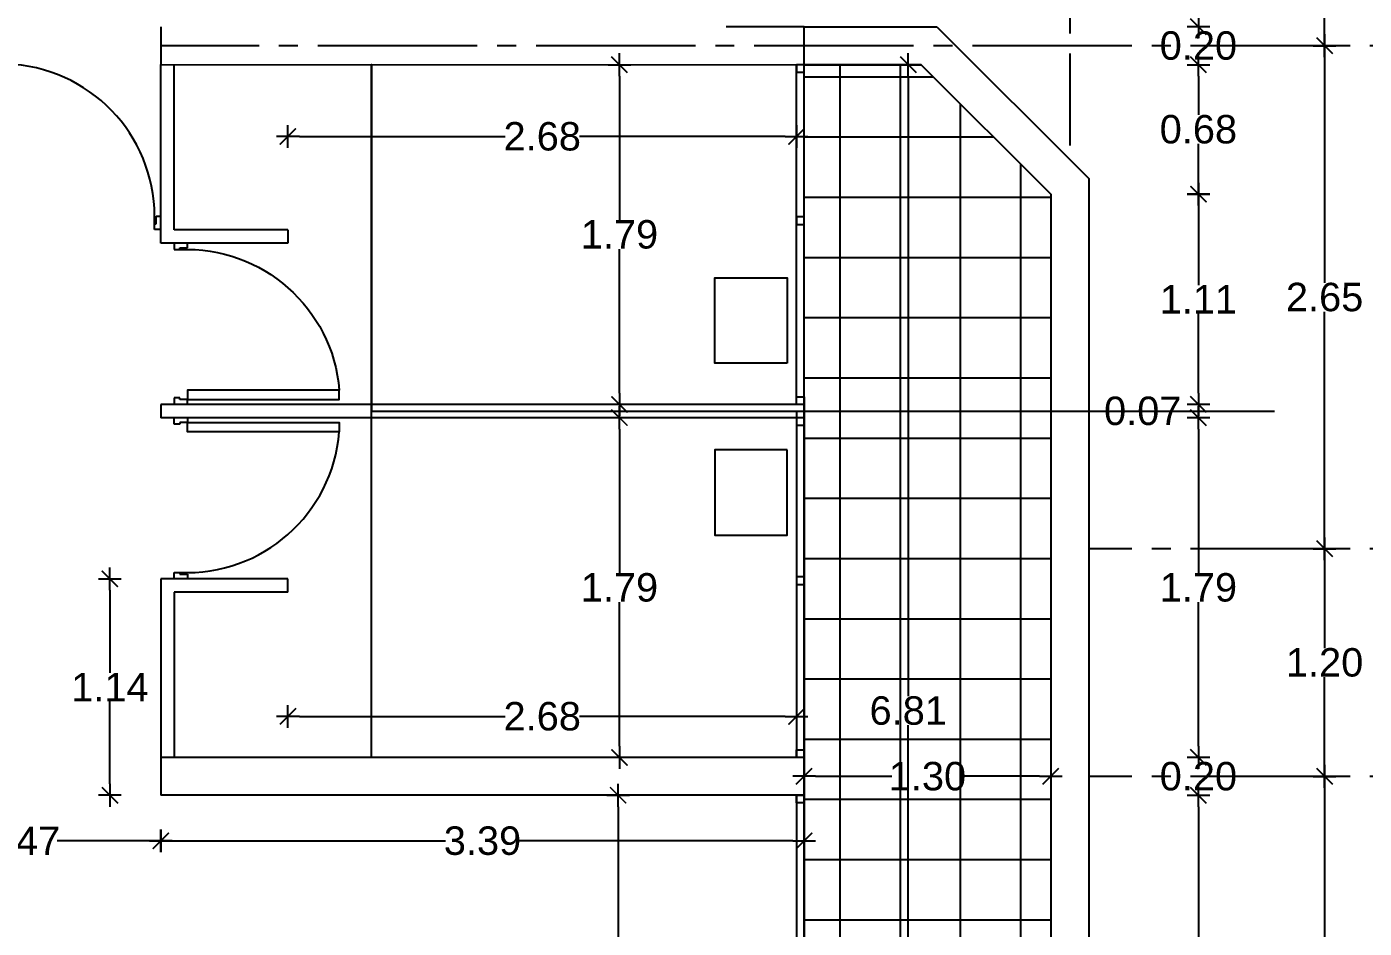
# Model space of a CAD drawing. Header units: millimetres. Extents: x 1217 to 2428, y 234 to 644.
# Drawn here: x 2361.4 to 2368.45, y 546.73 to 551.48 of the extents above; entities that cross this region are included whole.
import ezdxf

# ---------------------------------------------------------------- set-up
doc = ezdxf.new("R2010")
doc.units = ezdxf.units.MM
doc.linetypes.add('ACAD_ISO04W100', pattern=[30, 24, -3, 0, -3])
doc.layers.get('0').update_dxf_attribs({"lineweight": 5})
for name, color, linetype in [('0.1', 251, 'Continuous'), ('0.2', 2, 'Continuous'), ('0.3', 6, 'Continuous'), ('COTAS', 252, 'Continuous'), ('COTAS INTERIORES', 3, 'Continuous'), ('EJES', 8, 'Continuous'), ('MUROS', 7, 'Continuous'), ('PUERTAS', 2, 'Continuous')]:
    doc.layers.add(name, color=color, linetype=linetype)
doc.styles.add('INTERARQ', font='arial.ttf')
doc.dimstyles.new('ESCALA_1-50', dxfattribs={"dimtxt": 0.15, "dimasz": 0.06, "dimexe": 0.18, "dimexo": 0.0625, "dimgap": 0, "dimtad": 0, "dimtih": 1, "dimtoh": 1, "dimzin": 0, "dimdsep": 46, "dimtxsty": 'INTERARQ', "dimblk": 'DIMTICK', "dimcen": 0, "dimse1": 1, "dimse2": 1, "dimclrd": 256, "dimclre": 1, "dimclrt": 2, "dimadec": 0, "dimazin": 0, "dimtfac": 4.5, "dimtofl": 0, "dimtmove": 2, "dimatfit": 3, "dimldrblk": 'DIMTICK', "dimfxl": 1, "dimtolj": 1, "dimtzin": 0, "dimarcsym": 0})

# ---------------------------------------------------------------- blocks, each defined once
blk = doc.blocks.new('P80')
at = {"layer": 'PUERTAS'}
for p, q in [((-0.07, 0.825), (-0.07, 0.85)), ((0, 0.85), (0, 0.8162)), ((-0.03, 0.825), (-0.07, 0.825)), ((-0.03, 0.8162), (-0.03, 0.825)), ((0, 0.8162), (-0.03, 0.8162)), ((-0.07, 0.025), (-0.03, 0.025)), ((-0.07, 0), (-0.07, 0.025)), ((-0.03, 0.0338), (0, 0.0338)), ((-0.03, 0.025), (-0.03, 0.0338)), ((0, 0.0338), (0, 0))]:
    blk.add_line(p, q, dxfattribs=at)
blk.add_lwpolyline([(-0.87, 0.075), (-0.07, 0.075), (-0.07, 0.025), (-0.87, 0.025)], close=True, dxfattribs=at)
blk.add_arc((-0.0663, 0.0108), 0.8063, 87.41929, 175.43291, dxfattribs=at)
blk = doc.blocks.new('DIMTICK')
at = {"color": 1}
for p, q in [((-1, 0), (1, 0)), ((0, 1), (0, -1))]:
    blk.add_line(p, q, dxfattribs=at)
at = {"color": 3, "const_width": 0.141}
blk.add_lwpolyline([(0.71, 0.71), (-0.71, -0.71)], dxfattribs=at)
blk = doc.blocks.new('*D747')
at = {"layer": 'COTAS', "lineweight": -2, "ltscale": 3, "transparency": 16777216}
for p, q in [((2367.5764, 547.3681), (2367.5764, 546.0245)), ((2367.5764, 544.5277), (2367.5764, 545.8713))]:
    blk.add_line(p, q, dxfattribs=at)
at = {"layer": 'DEFPOINTS', "color": 0, "ltscale": 3, "transparency": 16777216}
for p in [(2365.3104, 547.4281, 0), (2367.5764, 547.4281), (2366.7984, 544.4677)]:
    blk.add_point(p, dxfattribs=at)
at = {"layer": 'COTAS', "lineweight": -2, "ltscale": 3, "transparency": 16777216, "xscale": 0.06, "yscale": 0.06, "zscale": 0.06}
for p, rotation in [((2367.5764, 547.4281), 90), ((2367.5764, 544.4677), 270)]:
    blk.add_blockref('DIMTICK', p, dxfattribs=dict(at, rotation=rotation))
at = {"layer": 'COTAS', "color": 2, "ltscale": 3, "transparency": 16777216, "insert": (2367.5764, 545.9479), "char_height": 0.15, "attachment_point": 5, "style": 'INTERARQ'}
blk.add_mtext('\\A1;2.96', dxfattribs=at)
blk = doc.blocks.new('*D748')
at = {"layer": 'COTAS', "lineweight": -2, "ltscale": 3, "transparency": 16777216}
for p, q in [((2367.5764, 547.688), (2367.5764, 547.748)), ((2367.5764, 547.3681), (2367.5764, 547.3081))]:
    blk.add_line(p, q, dxfattribs=at)
at = {"layer": 'DEFPOINTS', "color": 0, "ltscale": 3, "transparency": 16777216}
for p in [(2365.3256, 547.628, 0), (2367.5764, 547.628), (2365.3104, 547.4281, 0)]:
    blk.add_point(p, dxfattribs=at)
at = {"layer": 'COTAS', "lineweight": -2, "ltscale": 3, "transparency": 16777216, "xscale": 0.06, "yscale": 0.06, "zscale": 0.06}
for p, rotation in [((2367.5764, 547.628), 270), ((2367.5764, 547.4281), 90)]:
    blk.add_blockref('DIMTICK', p, dxfattribs=dict(at, rotation=rotation))
at = {"layer": 'COTAS', "color": 2, "ltscale": 3, "transparency": 16777216, "insert": (2367.5764, 547.5281), "char_height": 0.15, "attachment_point": 5, "style": 'INTERARQ'}
blk.add_mtext('\\A1;0.20', dxfattribs=at)
blk = doc.blocks.new('*D749')
at = {"layer": 'COTAS', "lineweight": -2, "ltscale": 3, "transparency": 16777216}
for p, q in [((2367.5764, 549.3595), (2367.5764, 548.6003)), ((2367.5764, 547.688), (2367.5764, 548.4472))]:
    blk.add_line(p, q, dxfattribs=at)
at = {"layer": 'DEFPOINTS', "color": 0, "ltscale": 3, "transparency": 16777216}
for p in [(2364.6849, 549.4195, 0), (2367.5764, 549.4195), (2365.3256, 547.628, 0)]:
    blk.add_point(p, dxfattribs=at)
at = {"layer": 'COTAS', "lineweight": -2, "ltscale": 3, "transparency": 16777216, "xscale": 0.06, "yscale": 0.06, "zscale": 0.06}
for p, rotation in [((2367.5764, 549.4195), 90), ((2367.5764, 547.628), 270)]:
    blk.add_blockref('DIMTICK', p, dxfattribs=dict(at, rotation=rotation))
at = {"layer": 'COTAS', "color": 2, "ltscale": 3, "transparency": 16777216, "insert": (2367.5764, 548.5238), "char_height": 0.15, "attachment_point": 5, "style": 'INTERARQ'}
blk.add_mtext('\\A1;1.79', dxfattribs=at)
blk = doc.blocks.new('*D750')
at = {"layer": 'COTAS', "lineweight": -2, "ltscale": 3, "transparency": 16777216}
for p, q in [((2367.5764, 549.5495), (2367.5764, 549.6095)), ((2367.5764, 549.3595), (2367.5764, 549.2995))]:
    blk.add_line(p, q, dxfattribs=at)
at = {"layer": 'DEFPOINTS', "color": 0, "ltscale": 3, "transparency": 16777216}
for p in [(2364.7334, 549.4895, 0), (2367.5764, 549.4895), (2364.6849, 549.4195, 0)]:
    blk.add_point(p, dxfattribs=at)
at = {"layer": 'COTAS', "lineweight": -2, "ltscale": 3, "transparency": 16777216, "xscale": 0.06, "yscale": 0.06, "zscale": 0.06}
for p, rotation in [((2367.5764, 549.4895), 270), ((2367.5764, 549.4195), 90)]:
    blk.add_blockref('DIMTICK', p, dxfattribs=dict(at, rotation=rotation))
at = {"layer": 'COTAS', "color": 2, "ltscale": 3, "transparency": 16777216, "insert": (2367.2831, 549.4545), "char_height": 0.15, "attachment_point": 5, "style": 'INTERARQ'}
blk.add_mtext('\\A1;0.07', dxfattribs=at)
blk = doc.blocks.new('*D751')
at = {"layer": 'COTAS', "lineweight": -2, "ltscale": 3, "transparency": 16777216}
for p, q in [((2367.5764, 551.5408), (2367.5764, 551.6008)), ((2367.5764, 551.2208), (2367.5764, 551.1608))]:
    blk.add_line(p, q, dxfattribs=at)
at = {"layer": 'DEFPOINTS', "color": 0, "ltscale": 3, "transparency": 16777216}
for p in [(2365.2934, 551.4808), (2367.5764, 551.4808), (2365.2597, 551.2808, 0)]:
    blk.add_point(p, dxfattribs=at)
at = {"layer": 'COTAS', "lineweight": -2, "ltscale": 3, "transparency": 16777216, "xscale": 0.06, "yscale": 0.06, "zscale": 0.06}
for p, rotation in [((2367.5764, 551.4808), 270), ((2367.5764, 551.2808), 90)]:
    blk.add_blockref('DIMTICK', p, dxfattribs=dict(at, rotation=rotation))
at = {"layer": 'COTAS', "color": 2, "ltscale": 3, "transparency": 16777216, "insert": (2367.5764, 551.3808), "char_height": 0.15, "attachment_point": 5, "style": 'INTERARQ'}
blk.add_mtext('\\A1;0.20', dxfattribs=at)
blk = doc.blocks.new('*D752')
at = {"layer": 'COTAS', "lineweight": -2, "ltscale": 3, "transparency": 16777216}
for p, q in [((2367.5764, 554.3013), (2367.5764, 552.9977)), ((2367.5764, 551.5408), (2367.5764, 552.8445))]:
    blk.add_line(p, q, dxfattribs=at)
at = {"layer": 'DEFPOINTS', "color": 0, "ltscale": 3, "transparency": 16777216}
for p in [(2365.0997, 554.3613), (2367.5764, 554.3613), (2365.2934, 551.4808, 0)]:
    blk.add_point(p, dxfattribs=at)
at = {"layer": 'COTAS', "lineweight": -2, "ltscale": 3, "transparency": 16777216, "xscale": 0.06, "yscale": 0.06, "zscale": 0.06}
for p, rotation in [((2367.5764, 554.3613), 90), ((2367.5764, 551.4808), 270)]:
    blk.add_blockref('DIMTICK', p, dxfattribs=dict(at, rotation=rotation))
at = {"layer": 'COTAS', "color": 2, "ltscale": 3, "transparency": 16777216, "insert": (2367.5764, 552.9211), "char_height": 0.15, "attachment_point": 5, "style": 'INTERARQ'}
blk.add_mtext('\\A1;2.88', dxfattribs=at)
blk = doc.blocks.new('*D766')
at = {"layer": 'COTAS', "lineweight": -2, "ltscale": 3, "transparency": 16777216}
for p, q in [((2368.2415, 547.4681), (2368.2415, 546.0245)), ((2368.2415, 544.4277), (2368.2415, 545.8713))]:
    blk.add_line(p, q, dxfattribs=at)
at = {"layer": 'DEFPOINTS', "color": 0, "ltscale": 3, "transparency": 16777216}
for p in [(2366.9983, 547.5281), (2368.2415, 547.5281), (2366.9983, 544.3677)]:
    blk.add_point(p, dxfattribs=at)
at = {"layer": 'COTAS', "lineweight": -2, "ltscale": 3, "transparency": 16777216, "xscale": 0.06, "yscale": 0.06, "zscale": 0.06}
for p, rotation in [((2368.2415, 547.5281), 90), ((2368.2415, 544.3677), 270)]:
    blk.add_blockref('DIMTICK', p, dxfattribs=dict(at, rotation=rotation))
at = {"layer": 'COTAS', "color": 2, "ltscale": 3, "transparency": 16777216, "insert": (2368.2415, 545.9479), "char_height": 0.15, "attachment_point": 5, "style": 'INTERARQ'}
blk.add_mtext('\\A1;3.16', dxfattribs=at)
blk = doc.blocks.new('*D767')
at = {"layer": 'COTAS', "lineweight": -2, "ltscale": 3, "transparency": 16777216}
for p, q in [((2368.2415, 548.6685), (2368.2415, 548.2049)), ((2368.2415, 547.5881), (2368.2415, 548.0517))]:
    blk.add_line(p, q, dxfattribs=at)
at = {"layer": 'DEFPOINTS', "color": 0, "ltscale": 3, "transparency": 16777216}
for p in [(2366.9983, 548.7285), (2368.2415, 548.7285), (2366.9983, 547.5281)]:
    blk.add_point(p, dxfattribs=at)
at = {"layer": 'COTAS', "lineweight": -2, "ltscale": 3, "transparency": 16777216, "xscale": 0.06, "yscale": 0.06, "zscale": 0.06}
for p, rotation in [((2368.2415, 548.7285), 90), ((2368.2415, 547.5281), 270)]:
    blk.add_blockref('DIMTICK', p, dxfattribs=dict(at, rotation=rotation))
at = {"layer": 'COTAS', "color": 2, "ltscale": 3, "transparency": 16777216, "insert": (2368.2415, 548.1283), "char_height": 0.15, "attachment_point": 5, "style": 'INTERARQ'}
blk.add_mtext('\\A1;1.20', dxfattribs=at)
blk = doc.blocks.new('*D768')
at = {"layer": 'COTAS', "lineweight": -2, "ltscale": 3, "transparency": 16777216}
for p, q in [((2368.2415, 551.3208), (2368.2415, 550.1313)), ((2368.2415, 548.7885), (2368.2415, 549.9781))]:
    blk.add_line(p, q, dxfattribs=at)
at = {"layer": 'DEFPOINTS', "color": 0, "ltscale": 3, "transparency": 16777216}
for p in [(2366.9983, 551.3808, 0), (2368.2415, 551.3808), (2366.9983, 548.7285)]:
    blk.add_point(p, dxfattribs=at)
at = {"layer": 'COTAS', "lineweight": -2, "ltscale": 3, "transparency": 16777216, "xscale": 0.06, "yscale": 0.06, "zscale": 0.06}
for p, rotation in [((2368.2415, 551.3808), 90), ((2368.2415, 548.7285), 270)]:
    blk.add_blockref('DIMTICK', p, dxfattribs=dict(at, rotation=rotation))
at = {"layer": 'COTAS', "color": 2, "ltscale": 3, "transparency": 16777216, "insert": (2368.2415, 550.0547), "char_height": 0.15, "attachment_point": 5, "style": 'INTERARQ'}
blk.add_mtext('\\A1;2.65', dxfattribs=at)
blk = doc.blocks.new('*D769')
at = {"layer": 'COTAS', "lineweight": -2, "ltscale": 3, "transparency": 16777216}
for p, q in [((2368.2415, 553.9652), (2368.2415, 552.7796)), ((2368.2415, 551.4408), (2368.2415, 552.6264))]:
    blk.add_line(p, q, dxfattribs=at)
at = {"layer": 'DEFPOINTS', "color": 0, "ltscale": 3, "transparency": 16777216}
for p in [(2366.8995, 554.0252), (2368.2415, 554.0252), (2366.9983, 551.3808, 0)]:
    blk.add_point(p, dxfattribs=at)
at = {"layer": 'COTAS', "lineweight": -2, "ltscale": 3, "transparency": 16777216, "xscale": 0.06, "yscale": 0.06, "zscale": 0.06}
for p, rotation in [((2368.2415, 554.0252), 90), ((2368.2415, 551.3808), 270)]:
    blk.add_blockref('DIMTICK', p, dxfattribs=dict(at, rotation=rotation))
at = {"layer": 'COTAS', "color": 2, "ltscale": 3, "transparency": 16777216, "insert": (2368.2415, 552.703), "char_height": 0.15, "attachment_point": 5, "style": 'INTERARQ'}
blk.add_mtext('\\A1;2.64', dxfattribs=at)
blk = doc.blocks.new('*D468')
at = {"layer": 'COTAS', "lineweight": -2, "ltscale": 3, "transparency": 16777216}
for p, q in [((2368.8564, 555.1033), (2368.8564, 538.9229)), ((2368.8564, 522.5893), (2368.8564, 538.7696))]:
    blk.add_line(p, q, dxfattribs=at)
at = {"layer": 'DEFPOINTS', "color": 0, "ltscale": 3, "transparency": 16777216}
for p in [(2364.1135, 555.1633, 0), (2368.8564, 555.1633), (2364.1135, 522.5293, 0)]:
    blk.add_point(p, dxfattribs=at)
at = {"layer": 'COTAS', "lineweight": -2, "ltscale": 3, "transparency": 16777216, "xscale": 0.06, "yscale": 0.06, "zscale": 0.06}
for p, rotation in [((2368.8564, 555.1633), 90), ((2368.8564, 522.5293), 270)]:
    blk.add_blockref('DIMTICK', p, dxfattribs=dict(at, rotation=rotation))
at = {"layer": 'COTAS', "color": 2, "ltscale": 3, "transparency": 16777216, "insert": (2368.8564, 538.8463), "char_height": 0.15, "attachment_point": 5, "style": 'INTERARQ'}
blk.add_mtext('\\A1;32.63', dxfattribs=at)
blk = doc.blocks.new('*D475')
at = {"layer": 'COTAS INTERIORES', "lineweight": -2, "ltscale": 3, "transparency": 16777216}
for p, q in [((2365.5584, 547.5283), (2365.9609, 547.5283)), ((2366.7384, 547.5283), (2366.3359, 547.5283))]:
    blk.add_line(p, q, dxfattribs=at)
at = {"layer": 'DEFPOINTS', "color": 0, "ltscale": 3, "transparency": 16777216}
for p in [(2365.4984, 547.5281, 0), (2366.7984, 547.5283), (2366.7984, 547.5281, 0)]:
    blk.add_point(p, dxfattribs=at)
at = {"layer": 'COTAS INTERIORES', "lineweight": -2, "ltscale": 3, "transparency": 16777216, "xscale": 0.06, "yscale": 0.06, "zscale": 0.06, "rotation": 180}
blk.add_blockref('DIMTICK', (2365.4984, 547.5283), dxfattribs=at)
at = {"layer": 'COTAS INTERIORES', "lineweight": -2, "ltscale": 3, "transparency": 16777216, "xscale": 0.06, "yscale": 0.06, "zscale": 0.06}
blk.add_blockref('DIMTICK', (2366.7984, 547.5283), dxfattribs=at)
at = {"layer": 'COTAS INTERIORES', "color": 2, "ltscale": 3, "transparency": 16777216, "insert": (2366.1484, 547.5283), "char_height": 0.15, "attachment_point": 5, "style": 'INTERARQ'}
blk.add_mtext('\\A1;1.30', dxfattribs=at)
blk = doc.blocks.new('*D507')
at = {"layer": 'COTAS INTERIORES', "lineweight": -2, "ltscale": 3, "transparency": 16777216}
for p, q in [((2364.5253, 551.2208), (2364.5253, 550.4617)), ((2364.5253, 549.5495), (2364.5253, 550.3086))]:
    blk.add_line(p, q, dxfattribs=at)
at = {"layer": 'DEFPOINTS', "color": 0, "ltscale": 3, "transparency": 16777216}
for p in [(2364.5253, 551.2808), (2364.5253, 551.2808), (2364.4135, 549.4895, 0)]:
    blk.add_point(p, dxfattribs=at)
at = {"layer": 'COTAS INTERIORES', "lineweight": -2, "ltscale": 3, "transparency": 16777216, "xscale": 0.06, "yscale": 0.06, "zscale": 0.06}
for p, rotation in [((2364.5253, 551.2808), 90), ((2364.5253, 549.4895), 270)]:
    blk.add_blockref('DIMTICK', p, dxfattribs=dict(at, rotation=rotation))
at = {"layer": 'COTAS INTERIORES', "color": 2, "ltscale": 3, "transparency": 16777216, "insert": (2364.5253, 550.3852), "char_height": 0.15, "attachment_point": 5, "style": 'INTERARQ'}
blk.add_mtext('\\A1;1.79', dxfattribs=at)
blk = doc.blocks.new('*D508')
at = {"layer": 'COTAS INTERIORES', "lineweight": -2, "ltscale": 3, "transparency": 16777216}
for p, q in [((2362.8382, 550.9022), (2363.9221, 550.9022)), ((2365.3985, 550.9022), (2364.3146, 550.9022))]:
    blk.add_line(p, q, dxfattribs=at)
at = {"layer": 'DEFPOINTS', "color": 0, "ltscale": 3, "transparency": 16777216}
for p in [(2365.4585, 550.9022), (2365.4585, 550.6386, 0), (2362.7782, 550.4466, 0)]:
    blk.add_point(p, dxfattribs=at)
at = {"layer": 'COTAS INTERIORES', "lineweight": -2, "ltscale": 3, "transparency": 16777216, "xscale": 0.06, "yscale": 0.06, "zscale": 0.06, "rotation": 180}
blk.add_blockref('DIMTICK', (2362.7782, 550.9022), dxfattribs=at)
at = {"layer": 'COTAS INTERIORES', "lineweight": -2, "ltscale": 3, "transparency": 16777216, "xscale": 0.06, "yscale": 0.06, "zscale": 0.06}
blk.add_blockref('DIMTICK', (2365.4585, 550.9022), dxfattribs=at)
at = {"layer": 'COTAS INTERIORES', "color": 2, "ltscale": 3, "transparency": 16777216, "insert": (2364.1183, 550.9022), "char_height": 0.15, "attachment_point": 5, "style": 'INTERARQ'}
blk.add_mtext('\\A1;2.68', dxfattribs=at)
blk = doc.blocks.new('*D509')
at = {"layer": 'COTAS INTERIORES', "lineweight": -2, "ltscale": 3, "transparency": 16777216}
for p, q in [((2364.5253, 549.3595), (2364.5253, 548.6003)), ((2364.5253, 547.688), (2364.5253, 548.4472))]:
    blk.add_line(p, q, dxfattribs=at)
at = {"layer": 'DEFPOINTS', "color": 0, "ltscale": 3, "transparency": 16777216}
for p in [(2363.9759, 549.4195, 0), (2363.172, 547.628, 0), (2364.5253, 547.628)]:
    blk.add_point(p, dxfattribs=at)
at = {"layer": 'COTAS INTERIORES', "lineweight": -2, "ltscale": 3, "transparency": 16777216, "xscale": 0.06, "yscale": 0.06, "zscale": 0.06}
for p, rotation in [((2364.5253, 549.4195), 90), ((2364.5253, 547.628), 270)]:
    blk.add_blockref('DIMTICK', p, dxfattribs=dict(at, rotation=rotation))
at = {"layer": 'COTAS INTERIORES', "color": 2, "ltscale": 3, "transparency": 16777216, "insert": (2364.5253, 548.5238), "char_height": 0.15, "attachment_point": 5, "style": 'INTERARQ'}
blk.add_mtext('\\A1;1.79', dxfattribs=at)
blk = doc.blocks.new('*D510')
at = {"layer": 'COTAS INTERIORES', "lineweight": -2, "ltscale": 3, "transparency": 16777216}
for p, q in [((2362.8382, 547.8443), (2363.9221, 547.8443)), ((2365.3985, 547.8443), (2364.3146, 547.8443))]:
    blk.add_line(p, q, dxfattribs=at)
at = {"layer": 'DEFPOINTS', "color": 0, "ltscale": 3, "transparency": 16777216}
for p in [(2365.4585, 548.6807, 0), (2362.7782, 548.6066, 0), (2365.4585, 547.8443)]:
    blk.add_point(p, dxfattribs=at)
at = {"layer": 'COTAS INTERIORES', "lineweight": -2, "ltscale": 3, "transparency": 16777216, "xscale": 0.06, "yscale": 0.06, "zscale": 0.06, "rotation": 180}
blk.add_blockref('DIMTICK', (2362.7782, 547.8443), dxfattribs=at)
at = {"layer": 'COTAS INTERIORES', "lineweight": -2, "ltscale": 3, "transparency": 16777216, "xscale": 0.06, "yscale": 0.06, "zscale": 0.06}
blk.add_blockref('DIMTICK', (2365.4585, 547.8443), dxfattribs=at)
at = {"layer": 'COTAS INTERIORES', "color": 2, "ltscale": 3, "transparency": 16777216, "insert": (2364.1183, 547.8443), "char_height": 0.15, "attachment_point": 5, "style": 'INTERARQ'}
blk.add_mtext('\\A1;2.68', dxfattribs=at)
blk = doc.blocks.new('*D511')
at = {"layer": 'COTAS INTERIORES', "lineweight": -2, "ltscale": 3, "transparency": 16777216}
for p, q in [((2364.5183, 547.3681), (2364.5183, 546.0245)), ((2364.5183, 544.5277), (2364.5183, 545.8713))]:
    blk.add_line(p, q, dxfattribs=at)
at = {"layer": 'DEFPOINTS', "color": 0, "ltscale": 3, "transparency": 16777216}
for p in [(2362.6673, 547.4281, 0), (2364.5183, 544.4677), (2364.5453, 544.4677, 0)]:
    blk.add_point(p, dxfattribs=at)
at = {"layer": 'COTAS INTERIORES', "lineweight": -2, "ltscale": 3, "transparency": 16777216, "xscale": 0.06, "yscale": 0.06, "zscale": 0.06}
for p, rotation in [((2364.5183, 547.4281), 90), ((2364.5183, 544.4677), 270)]:
    blk.add_blockref('DIMTICK', p, dxfattribs=dict(at, rotation=rotation))
at = {"layer": 'COTAS INTERIORES', "color": 2, "ltscale": 3, "transparency": 16777216, "insert": (2364.5183, 545.9479), "char_height": 0.15, "attachment_point": 5, "style": 'INTERARQ'}
blk.add_mtext('\\A1;2.96', dxfattribs=at)
blk = doc.blocks.new('*D517')
at = {"layer": 'COTAS INTERIORES', "lineweight": -2, "ltscale": 3, "transparency": 16777216}
for p, q in [((2362.1685, 547.1881), (2363.6085, 547.1881)), ((2365.4384, 547.1881), (2363.9984, 547.1881))]:
    blk.add_line(p, q, dxfattribs=at)
at = {"layer": 'DEFPOINTS', "color": 0, "ltscale": 3, "transparency": 16777216}
for p in [(2362.1085, 547.4281, 0), (2365.4984, 547.4281, 0), (2365.4984, 547.1881)]:
    blk.add_point(p, dxfattribs=at)
at = {"layer": 'COTAS INTERIORES', "lineweight": -2, "ltscale": 3, "transparency": 16777216, "xscale": 0.06, "yscale": 0.06, "zscale": 0.06, "rotation": 180}
blk.add_blockref('DIMTICK', (2362.1085, 547.1881), dxfattribs=at)
at = {"layer": 'COTAS INTERIORES', "lineweight": -2, "ltscale": 3, "transparency": 16777216, "xscale": 0.06, "yscale": 0.06, "zscale": 0.06}
blk.add_blockref('DIMTICK', (2365.4984, 547.1881), dxfattribs=at)
at = {"layer": 'COTAS INTERIORES', "color": 2, "ltscale": 3, "transparency": 16777216, "insert": (2363.8034, 547.1881), "char_height": 0.15, "attachment_point": 5, "style": 'INTERARQ'}
blk.add_mtext('\\A1;3.39', dxfattribs=at)
blk = doc.blocks.new('*D518')
at = {"layer": 'COTAS INTERIORES', "lineweight": -2, "ltscale": 3, "transparency": 16777216}
for p, q in [((2360.6994, 547.1881), (2361.1862, 547.1881)), ((2362.0485, 547.1881), (2361.5617, 547.1881))]:
    blk.add_line(p, q, dxfattribs=at)
at = {"layer": 'DEFPOINTS', "color": 0, "ltscale": 3, "transparency": 16777216}
for p in [(2360.6394, 548.5598, 0), (2362.1085, 547.4281, 0), (2360.6394, 547.1881)]:
    blk.add_point(p, dxfattribs=at)
at = {"layer": 'COTAS INTERIORES', "lineweight": -2, "ltscale": 3, "transparency": 16777216, "xscale": 0.06, "yscale": 0.06, "zscale": 0.06, "rotation": 180}
blk.add_blockref('DIMTICK', (2360.6394, 547.1881), dxfattribs=at)
at = {"layer": 'COTAS INTERIORES', "lineweight": -2, "ltscale": 3, "transparency": 16777216, "xscale": 0.06, "yscale": 0.06, "zscale": 0.06}
blk.add_blockref('DIMTICK', (2362.1085, 547.1881), dxfattribs=at)
at = {"layer": 'COTAS INTERIORES', "color": 2, "ltscale": 3, "transparency": 16777216, "insert": (2361.3739, 547.1881), "char_height": 0.15, "attachment_point": 5, "style": 'INTERARQ'}
blk.add_mtext('\\A1;1.47', dxfattribs=at)
blk = doc.blocks.new('*D519')
at = {"layer": 'COTAS INTERIORES', "lineweight": -2, "ltscale": 3, "transparency": 16777216}
for p, q in [((2361.8398, 548.5095), (2361.8398, 548.0741)), ((2361.8398, 547.4881), (2361.8398, 547.9235))]:
    blk.add_line(p, q, dxfattribs=at)
at = {"layer": 'DEFPOINTS', "color": 0, "ltscale": 3, "transparency": 16777216}
for p in [(2361.8398, 548.5695), (2362.1085, 548.5695, 0), (2362.1085, 547.4281, 0)]:
    blk.add_point(p, dxfattribs=at)
at = {"layer": 'COTAS INTERIORES', "lineweight": -2, "ltscale": 3, "transparency": 16777216, "xscale": 0.06, "yscale": 0.06, "zscale": 0.06}
for p, rotation in [((2361.8398, 548.5695), 90), ((2361.8398, 547.4281), 270)]:
    blk.add_blockref('DIMTICK', p, dxfattribs=dict(at, rotation=rotation))
at = {"layer": 'COTAS INTERIORES', "color": 2, "ltscale": 3, "transparency": 16777216, "insert": (2361.8398, 547.9988), "char_height": 0.15, "attachment_point": 5, "style": 'INTERARQ'}
blk.add_mtext('\\A1;1.14', dxfattribs=at)
blk = doc.blocks.new('*D522')
at = {"layer": 'COTAS INTERIORES', "lineweight": -2, "ltscale": 3, "transparency": 16777216}
for p, q in [((2366.0472, 551.2208), (2366.0472, 547.9508)), ((2366.0472, 544.5277), (2366.0472, 547.7977))]:
    blk.add_line(p, q, dxfattribs=at)
at = {"layer": 'DEFPOINTS', "color": 0, "ltscale": 3, "transparency": 16777216}
for p in [(2366.0472, 551.2808), (2366.1155, 551.2808, 0), (2366.1484, 544.4677, 0)]:
    blk.add_point(p, dxfattribs=at)
at = {"layer": 'COTAS INTERIORES', "lineweight": -2, "ltscale": 3, "transparency": 16777216, "xscale": 0.06, "yscale": 0.06, "zscale": 0.06}
for p, rotation in [((2366.0472, 551.2808), 90), ((2366.0472, 544.4677), 270)]:
    blk.add_blockref('DIMTICK', p, dxfattribs=dict(at, rotation=rotation))
at = {"layer": 'COTAS INTERIORES', "color": 2, "ltscale": 3, "transparency": 16777216, "insert": (2366.0472, 547.8743), "char_height": 0.15, "attachment_point": 5, "style": 'INTERARQ'}
blk.add_mtext('\\A1;6.81', dxfattribs=at)
blk = doc.blocks.new('*D848')
at = {"layer": 'COTAS', "lineweight": -2, "ltscale": 3, "transparency": 16777216}
for p, q in [((2367.5764, 551.2208), (2367.5764, 551.016)), ((2367.5764, 550.658), (2367.5764, 550.8628))]:
    blk.add_line(p, q, dxfattribs=at)
at = {"layer": 'DEFPOINTS', "color": 0, "ltscale": 3, "transparency": 16777216}
for p in [(2366.1155, 551.2808, 0), (2366.7983, 550.598), (2367.5764, 550.598)]:
    blk.add_point(p, dxfattribs=at)
at = {"layer": 'COTAS', "lineweight": -2, "ltscale": 3, "transparency": 16777216, "xscale": 0.06, "yscale": 0.06, "zscale": 0.06}
for p, rotation in [((2367.5764, 551.2808), 90), ((2367.5764, 550.598), 270)]:
    blk.add_blockref('DIMTICK', p, dxfattribs=dict(at, rotation=rotation))
at = {"layer": 'COTAS', "color": 2, "ltscale": 3, "transparency": 16777216, "insert": (2367.5764, 550.9394), "char_height": 0.15, "attachment_point": 5, "style": 'INTERARQ'}
blk.add_mtext('\\A1;0.68', dxfattribs=at)
blk = doc.blocks.new('*D849')
at = {"layer": 'COTAS', "lineweight": -2, "ltscale": 3, "transparency": 16777216}
for p, q in [((2367.5764, 550.538), (2367.5764, 550.119)), ((2367.5764, 549.5495), (2367.5764, 549.9684))]:
    blk.add_line(p, q, dxfattribs=at)
at = {"layer": 'DEFPOINTS', "color": 0, "ltscale": 3, "transparency": 16777216}
for p in [(2366.7983, 550.598), (2365.4985, 549.4895), (2367.5764, 549.4895)]:
    blk.add_point(p, dxfattribs=at)
at = {"layer": 'COTAS', "lineweight": -2, "ltscale": 3, "transparency": 16777216, "xscale": 0.06, "yscale": 0.06, "zscale": 0.06}
for p, rotation in [((2367.5764, 550.598), 90), ((2367.5764, 549.4895), 270)]:
    blk.add_blockref('DIMTICK', p, dxfattribs=dict(at, rotation=rotation))
at = {"layer": 'COTAS', "color": 2, "ltscale": 3, "transparency": 16777216, "insert": (2367.5764, 550.0437), "char_height": 0.15, "attachment_point": 5, "style": 'INTERARQ'}
blk.add_mtext('\\A1;1.11', dxfattribs=at)

msp = doc.modelspace()

# ---------------------------------------------------------------- hatches: boundary and pattern name
at = {"layer": '0.1'}
h = msp.add_hatch(dxfattribs=at)
h.set_pattern_fill('NET', color=256, scale=0.099999, angle=-270, style=0)
h.set_pattern_definition([(90, (807.40966, -286.0244), (-0.31749764, 2e-16), []), (180, (807.40966, -286.0244), (-2e-16, -0.31749764), [])])
edge = h.paths.add_edge_path()
edge.add_line((2365.49834, 551.28084), (2366.11548, 551.28084))
edge.add_line((2366.11548, 551.28084), (2366.79833, 550.598))
edge.add_line((2366.79833, 550.598), (2366.79839, 544.46771))
edge.add_line((2366.79839, 544.46771), (2365.4984, 544.46769))
edge.add_line((2365.4984, 544.46769), (2365.49848, 551.35522))

# ---------------------------------------------------------------- linework, layer by layer
at = {"layer": '0.1', "elevation": 0}
for points in [[(2365.49834, 551.28084), (2366.11548, 551.28084), (2366.79833, 550.598), (2366.79839, 544.46771), (2365.4984, 544.46769), (2365.49848, 551.35522)], [(2365.49849, 549.52667), (2365.49848, 551.35522)], [(2365.45849, 549.52667), (2365.45848, 551.28084)], [(2365.4585, 549.45667), (2365.45848, 547.62813)], [(2365.49844, 549.45667), (2365.49847, 547.62813)], [(2365.4584, 547.42813), (2365.4584, 544.46769)], [(2365.4984, 547.42813), (2365.4984, 544.46769)]]:
    msp.add_lwpolyline(points, dxfattribs=at)
for points in [[(2365.40841, 549.70711), (2365.02842, 549.70711), (2365.02842, 550.1571), (2365.40841, 550.1571)], [(2365.40841, 549.2496), (2365.02842, 549.2496), (2365.02842, 548.79961), (2365.40841, 548.79961)]]:
    msp.add_lwpolyline(points, close=True, dxfattribs=at)
at = {"layer": '0.2'}
for p, q in [((2366.99832, 550.68085, 0), (2366.99833, 542.62816, 0)), ((2366.79833, 550.598, 0), (2366.79839, 544.46771, 0))]:
    msp.add_line(p, q, dxfattribs=at)
at = {"layer": '0.2', "elevation": 0}
for points in [[(2365.49834, 551.48084), (2366.19833, 551.48084)], [(2366.19833, 551.48084), (2366.99832, 550.68085)], [(2365.4984, 551.28084), (2365.4584, 551.28084), (2365.4584, 551.24084), (2365.4984, 551.24084), (2365.4984, 551.28084)], [(2366.11548, 551.28084), (2365.49848, 551.28085)], [(2366.11548, 551.28084), (2366.79838, 550.59795)], [(2365.49849, 550.47844), (2365.45849, 550.47844), (2365.45849, 550.43844), (2365.49849, 550.43844), (2365.49849, 550.47844)], [(2365.49849, 549.48947), (2365.45849, 549.48947), (2365.45849, 549.52947), (2365.49849, 549.52947), (2365.49849, 549.48947)], [(2365.49849, 549.41947), (2365.45849, 549.41947), (2365.45849, 549.37947), (2365.49849, 549.37947), (2365.49849, 549.41947)], [(2365.49849, 548.5799), (2365.45849, 548.5799), (2365.45849, 548.5399), (2365.49849, 548.5399), (2365.49849, 548.5799)], [(2365.49844, 547.62809), (2365.45844, 547.62809), (2365.45844, 547.66808), (2365.49844, 547.66808), (2365.49844, 547.62809)], [(2365.49841, 547.38813), (2365.45841, 547.38813), (2365.45841, 547.42813), (2365.49841, 547.42813), (2365.49841, 547.38813)]]:
    msp.add_lwpolyline(points, dxfattribs=at)
at = {"layer": '0.3'}
for p, q in [((2362.10853, 550.33946, 0), (2362.10853, 551.28085, 0)), ((2362.17853, 550.40946, 0), (2362.17853, 551.28085, 0)), ((2362.7782, 550.40946, 0), (2362.17853, 550.40946, 0)), ((2362.7782, 550.40946, 0), (2362.7782, 550.33946, 0)), ((2362.7782, 550.33946, 0), (2362.10853, 550.33946, 0)), ((2362.7782, 548.56947, 0), (2362.10821, 548.56947, 0)), ((2362.10853, 548.56947, 0), (2362.10853, 547.62812, 0)), ((2362.7782, 548.49947, 0), (2362.7782, 548.56947, 0)), ((2362.17853, 548.49947, 0), (2362.17856, 547.62812, 0)), ((2362.7782, 548.49947, 0), (2362.17853, 548.49947, 0))]:
    msp.add_line(p, q, dxfattribs=at)
at = {"layer": '0.3', "elevation": 0}
for points in [[(2362.10853, 549.48947), (2362.10853, 549.41947)], [(2365.49849, 549.48947), (2362.10853, 549.48947)], [(2365.49849, 549.48947), (2365.49849, 549.41947)], [(2365.49849, 549.41947), (2362.10853, 549.41947)]]:
    msp.add_lwpolyline(points, dxfattribs=at)
at = {"layer": 'COTAS', "ltscale": 3, "elevation": 0}
msp.add_lwpolyline([(2363.21759, 547.62808), (2363.2176, 551.28085), (2363.21759, 549.45447), (2367.97822, 549.45447)], dxfattribs=at)
at = {"layer": 'EJES', "linetype": 'ACAD_ISO04W100', "ltscale": 0.035, "elevation": 0}
for points in [[(2366.89951, 558.23949), (2366.89951, 550.85402)], [(2369.52562, 551.38083), (2362.10848, 551.38083)], [(2369.52562, 548.72853), (2366.99833, 548.72853)], [(2369.52562, 547.52809), (2366.99833, 547.52809)]]:
    msp.add_lwpolyline(points, dxfattribs=at)
at = {"layer": 'MUROS', "elevation": 0}
for points in [[(2362.10848, 551.48085), (2362.10848, 551.28085), (2365.49834, 551.28084), (2365.49834, 551.48084), (2365.08838, 551.48085)], [(2365.49844, 547.62803), (2362.10848, 547.62811)], [(2362.10848, 547.62811), (2362.10848, 547.42813)], [(2365.49844, 547.62809), (2365.49841, 547.42813)], [(2365.49841, 547.42813), (2362.10848, 547.42813)]]:
    msp.add_lwpolyline(points, dxfattribs=at)

# ---------------------------------------------------------------- block references
at = {"layer": 'EJES', "xscale": 0.9999925657630349, "yscale": 0.9999925657630349, "zscale": 0.9999925657630349}
for p, rotation in [((2361.25848, 550.41166, 0), 270), ((2362.17853, 549.41947, 0), 180)]:
    msp.add_blockref('P80', p, dxfattribs=dict(at, rotation=rotation))
at = {"layer": 'EJES', "xscale": -0.9999925657630349, "yscale": 0.9999925657630349, "zscale": 0.9999925657630349}
msp.add_blockref('P80', (2362.17853, 549.48947, 0), dxfattribs=at)

# ---------------------------------------------------------------- dimensions: what is measured, and where the dimension line sits
at = {"layer": 'COTAS', "ltscale": 3}
for base, p1, p2, picture, middle in [((2368.85635, 555.16328, 0), (2364.11354, 522.52928, 0), (2364.11354, 555.16328, 0), '*D468', (2368.85635, 538.84628, 0)), ((2367.57641, 554.36129, 0), (2365.29336, 551.48085, 0), (2365.09969, 554.36129, 0), '*D752', (2367.57641, 552.92107, 0)), ((2368.24149, 554.02517, 0), (2366.99833, 551.38083, 0), (2366.89951, 554.02517, 0), '*D769', (2368.24149, 552.703, 0)), ((2367.57641, 551.48085, 0), (2365.25971, 551.28084, 0), (2365.29336, 551.48085, 0), '*D751', (2367.57641, 551.38085, 0)), ((2368.24149, 551.38083, 0), (2366.99833, 548.72853, 0), (2366.99833, 551.38083, 0), '*D768', (2368.24149, 550.05468, 0)), ((2367.57641, 550.598, 0), (2366.11548, 551.28084, 0), (2366.79833, 550.598, 0), '*D848', (2367.57641, 550.93942, 0)), ((2367.57641, 549.48947, 0), (2366.79833, 550.598, 0), (2365.49849, 549.48947, 0), '*D849', (2367.57641, 550.04373, 0)), ((2367.57641, 549.41947, 0), (2365.32556, 547.62804, 0), (2364.68485, 549.41947, 0), '*D749', (2367.57641, 548.52375, 0)), ((2368.24149, 548.72853, 0), (2366.99833, 547.52809, 0), (2366.99833, 548.72853, 0), '*D767', (2368.24149, 548.12831, 0)), ((2367.57641, 547.62804, 0), (2365.31038, 547.42813, 0), (2365.32556, 547.62804, 0), '*D748', (2367.57641, 547.52808, 0)), ((2368.24149, 547.52809, 0), (2366.99833, 544.36769, 0), (2366.99833, 547.52809, 0), '*D766', (2368.24149, 545.94789, 0)), ((2367.57641, 547.42813, 0), (2366.79839, 544.46771, 0), (2365.31038, 547.42813, 0), '*D747', (2367.57641, 545.94792, 0))]:
    dim = msp.add_linear_dim(base=base, p1=p1, p2=p2, angle=90, dimstyle='ESCALA_1-50', dxfattribs=at)
    dim.commit()
    dim.dimension.update_dxf_attribs({"geometry": picture, "text_midpoint": middle})
dim = msp.add_linear_dim(base=(2367.57641, 549.48947, 0), p1=(2364.68485, 549.41947, 0), p2=(2364.73343, 549.48947, 0), angle=90, dimstyle='ESCALA_1-50', dxfattribs=at)
dim.commit()
dim.dimension.update_dxf_attribs({"geometry": '*D750', "text_midpoint": (2367.28313, 549.45447, 0), "dimtype": 160})
at = {"layer": 'COTAS INTERIORES', "ltscale": 3}
for base, p1, p2, picture, middle in [((2364.52526, 551.28085, 0), (2364.41353, 549.48947, 0), (2364.52526, 551.28085, 0), '*D507', (2364.52526, 550.38516, 0)), ((2366.04719, 551.28084, 0), (2366.1484, 544.46766, 0), (2366.11548, 551.28084, 0), '*D522', (2366.04719, 547.87425, 0)), ((2364.52526, 547.62804, 0), (2363.97587, 549.41947, 0), (2363.17197, 547.62804, 0), '*D509', (2364.52526, 548.52376, 0)), ((2361.83979, 548.56947, 0), (2362.10848, 547.42809, 0), (2362.10853, 548.56947, 0), '*D519', (2361.83979, 547.99878, 0)), ((2364.51826, 544.46767, 0), (2362.66727, 547.42809, 0), (2364.54528, 544.46767, 0), '*D511', (2364.51826, 545.94788, 0))]:
    dim = msp.add_linear_dim(base=base, p1=p1, p2=p2, angle=270, dimstyle='ESCALA_1-50', dxfattribs=at)
    dim.commit()
    dim.dimension.update_dxf_attribs({"geometry": picture, "text_midpoint": middle})
for base, p1, p2, picture, middle in [((2365.45849, 550.90217, 0), (2362.7782, 550.44662, 0), (2365.45849, 550.63863, 0), '*D508', (2364.11834, 550.90217, 0)), ((2365.45849, 547.84435, 0), (2362.7782, 548.60663, 0), (2365.45849, 548.68068, 0), '*D510', (2364.11835, 547.84435, 0)), ((2360.63938, 547.18808, 0), (2362.10848, 547.42809, 0), (2360.63938, 548.55978, 0), '*D518', (2361.37393, 547.18808, 0)), ((2366.79836, 547.52829, 0), (2365.49843, 547.52807, 0), (2366.79836, 547.52807, 0), '*D475', (2366.14839, 547.52829, 0)), ((2365.4984, 547.18808, 0), (2362.10848, 547.42809, 0), (2365.4984, 547.42809, 0), '*D517', (2363.80344, 547.18808, 0))]:
    dim = msp.add_linear_dim(base=base, p1=p1, p2=p2, dimstyle='ESCALA_1-50', dxfattribs=at)
    dim.commit()
    dim.dimension.update_dxf_attribs({"geometry": picture, "text_midpoint": middle})

doc.saveas('drawing.dxf')
